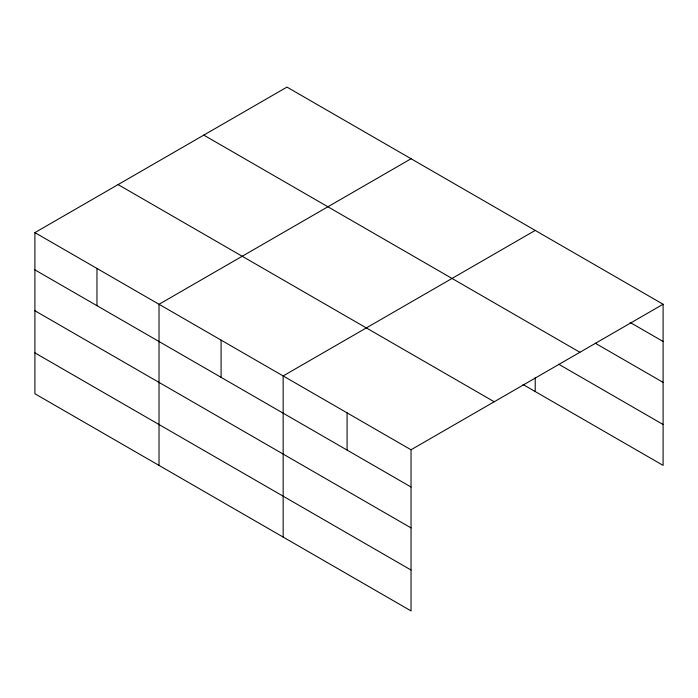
<?xml version="1.0" encoding="UTF-8"?>
<svg xmlns="http://www.w3.org/2000/svg" width="698" height="698" viewBox="0 0 698 698"><rect width="100%" height="100%" fill="white"/><g stroke="black" fill="none" stroke-linecap="round" stroke-linejoin="round"><path stroke-width="1.05" d="M34.9 232.617L411.035 449.782L411.035 610.907L34.9 393.751L34.9 232.617L286.965 87.093L663.1 304.249L663.1 465.383L522.985 384.485M411.087 158.751L159.022 304.284L159.022 465.409M535.218 230.419L283.152 375.943L283.152 537.076M411.035 449.782L663.1 304.249M630.189 322.485L663.1 341.488M595.394 343.285L663.1 382.373M203.781 135.115L579.916 352.281M558.723 364.234L663.1 424.497M118.084 184.595L494.219 401.76M34.9 269.856L411.035 487.012M34.9 310.741L411.035 527.897M34.9 352.865L411.035 570.022M535.218 377.557L535.218 391.543M347.089 412.867L347.089 450.097M221.092 340.118L221.092 377.348M96.961 268.451L96.961 305.689"/></g></svg>
